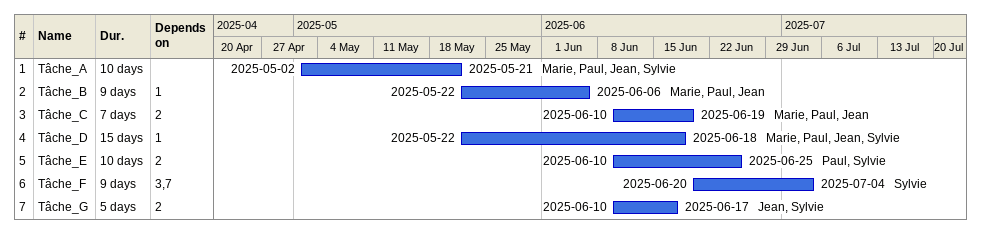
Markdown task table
| ID | Task | Duration | Start | Finish | Predecessors | Resources |
|---|---|---|---|---|---|---|
| 1 | Tâche_A | 10d | 2025-05-02 | 2025-05-21 |  | Marie, Paul, Jean, Sylvie |
| 2 | Tâche_B | 9d | 2025-05-22 | 2025-06-06 | 1 | Marie, Paul, Jean |
| 3 | Tâche_C | 7d | 2025-06-10 | 2025-06-19 | 2 | Marie, Paul, Jean |
| 4 | Tâche_D | 15d | 2025-05-22 | 2025-06-18 | 1 | Marie, Paul, Jean, Sylvie |
| 5 | Tâche_E | 10d | 2025-06-10 | 2025-06-25 | 2 | Paul, Sylvie |
| 6 | Tâche_F | 9d | 2025-06-20 | 2025-07-04 | 3, 7 | Sylvie |
| 7 | Tâche_G | 5d | 2025-06-10 | 2025-06-17 | 2 | Jean, Sylvie |
